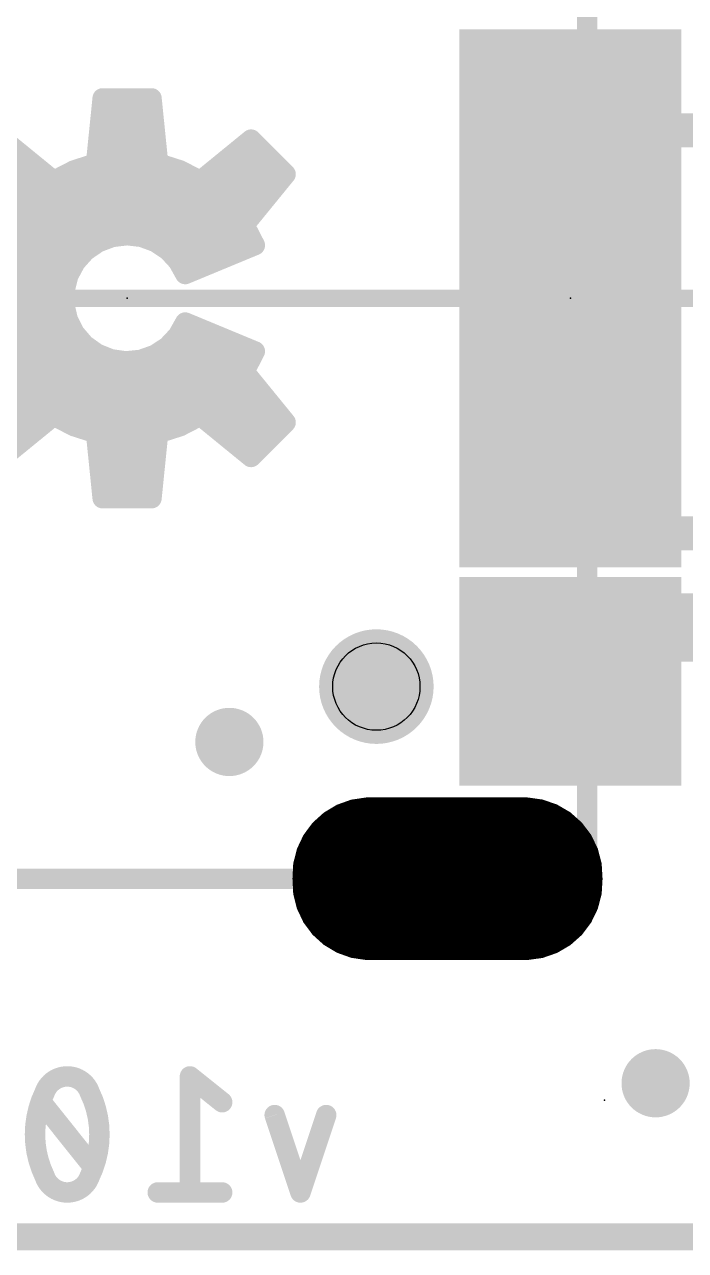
# Model space of a CAD drawing. Extents: x -22.2 to 64.4, y -24.7 to 14.1.
# Drawn here: x 2.16 to 7.08, y -0.1 to 9.02 of the extents above; entities that cross this region are included whole.
import ezdxf

# ---------------------------------------------------------------- set-up
doc = ezdxf.new("R2010")
doc.units = 0
for name, color, linetype in [('1', 12, 'CONTINUOUS'), ('16', 132, 'CONTINUOUS'), ('18', 110, 'CONTINUOUS'), ('20', 31, 'CONTINUOUS'), ('21', 253, 'CONTINUOUS'), ('22', 253, 'CONTINUOUS'), ('23', 53, 'CONTINUOUS'), ('24', 53, 'CONTINUOUS'), ('29', 253, 'CONTINUOUS'), ('47', 253, 'CONTINUOUS'), ('51', 253, 'CONTINUOUS'), ('52', 253, 'CONTINUOUS')]:
    doc.layers.add(name, color=color, linetype=linetype)

# ---------------------------------------------------------------- blocks, each defined once
blk = doc.blocks.new('RECT')
blk.add_solid([(-0.5, -0.5), (0.5, -0.5), (-0.5, 0.5), (0.5, 0.5)])
blk = doc.blocks.new('RECT160000X336000R100')
at = {"const_width": 0.5}
blk.add_lwpolyline([(0.25, -0.55), (0.25, 0.55, 0.4142), (0, 0.8), (0, 0.8, 0.4142), (-0.25, 0.55), (-0.25, -0.55, 0.4142), (0, -0.8), (0, -0.8, 0.4142)], format="xyb", close=True, dxfattribs=at)
blk.add_solid([(-0.0254, -0.5754), (0.0254, -0.5754), (-0.0254, 0.5754), (0.0254, 0.5754)])
blk = doc.blocks.new('ROUNDV')
at = {"const_width": 0.5}
blk.add_lwpolyline([(0, -0.25, 1), (0, 0.25, 1), (0, -0.25)], format="xyb", dxfattribs=at)

msp = doc.modelspace()

# ---------------------------------------------------------------- linework, layer by layer
at = {"layer": '1'}
for points, const_width in [([(6.223, 8.235), (7.62, 8.235)], 0.254), ([(6.223, 5.235), (8.481, 5.235)], 0.254), ([(6.223, 4.535), (7.366, 4.535)], 0.508), ([(38.1, 0), (0, 0)], 0.2032)]:
    msp.add_lwpolyline(points, dxfattribs=dict(at, const_width=const_width))
for points, const_width in [([(6.223, 8.2985, 1), (6.223, 8.1715)], 0.127), ([(6.223, 5.2985, 1), (6.223, 5.1715)], 0.127), ([(6.223, 4.662, 1), (6.223, 4.408)], 0.254)]:
    msp.add_lwpolyline(points, format="xyb", dxfattribs=dict(at, const_width=const_width))
at = {"layer": '16'}
for points, const_width in [([(2.4751, 1.1938, 0.3205), (2.3072, 1.0739)], 0.1524), ([(2.643, 1.0739, 0.3205), (2.4751, 1.1938)], 0.1524), ([(2.4751, 1.2319, 1), (2.4751, 1.1557)], 0.0762), ([(2.4751, 1.1557, 1), (2.4751, 1.2319)], 0.0762), ([(3.4133, 1.2236, 1), (3.3657, 1.164)], 0.0762), ([(3.4276, 1.1938, 1), (3.3514, 1.1938)], 0.0762), ([(2.3072, 1.0739, 0.1139), (2.2352, 0.762)], 0.1524), ([(2.2711, 1.0862, 1), (2.3432, 1.0615)], 0.0762), ([(2.3414, 1.0572, 1), (2.2729, 1.0905)], 0.0762), ([(2.715, 0.762, 0.1139), (2.643, 1.0739)], 0.1524), ([(2.6773, 1.0905, 1), (2.6088, 1.0572)], 0.0762), ([(2.607, 1.0615, 1), (2.6791, 1.0862)], 0.0762), ([(2.3129, 1.0257, 1), (2.2534, 0.9781)], 0.0762), ([(3.6056, 0.9721, 1), (3.6532, 1.0316)], 0.0762), ([(4.0567, 0.918, 1), (3.9844, 0.8939)], 0.0762), ([(4.4405, 0.8939, 1), (4.3682, 0.918)], 0.0762), ([(2.2352, 0.762, 0.1139), (2.3072, 0.4501)], 0.1524), ([(2.2733, 0.762, 1), (2.1971, 0.762)], 0.0762), ([(2.643, 0.4501, 0.1139), (2.715, 0.762)], 0.1524), ([(2.7531, 0.762, 1), (2.6769, 0.762)], 0.0762), ([(2.1971, 0.762, 1), (2.2733, 0.762)], 0.0762), ([(2.6769, 0.762, 1), (2.7531, 0.762)], 0.0762), ([(2.6372, 0.4983, 1), (2.6968, 0.5459)], 0.0762), ([(2.3432, 0.4625, 1), (2.2711, 0.4378)], 0.0762), ([(2.3072, 0.4501, 0.3205), (2.4751, 0.3302)], 0.1524), ([(2.2729, 0.4334, 1), (2.3414, 0.4668)], 0.0762), ([(2.4751, 0.3302, 0.3205), (2.643, 0.4501)], 0.1524), ([(2.6088, 0.4668, 1), (2.6773, 0.4334)], 0.0762), ([(2.679, 0.4378, 1), (2.607, 0.4625)], 0.0762), ([(2.4751, 0.3683, 1), (2.4751, 0.2921)], 0.0762), ([(2.4751, 0.2921, 1), (2.4751, 0.3683)], 0.0762), ([(3.1496, 0.3683, 1), (3.1496, 0.2921)], 0.0762), ([(3.3514, 0.3302, 1), (3.4276, 0.3302)], 0.0762), ([(3.6294, 0.2921, 1), (3.6294, 0.3683)], 0.0762), ([(4.1763, 0.3422, 1), (4.2486, 0.3182)], 0.0762), ([(4.1763, 0.3182, 1), (4.2486, 0.3422)], 0.0762)]:
    msp.add_lwpolyline(points, format="xyb", dxfattribs=dict(at, const_width=const_width))
for points, const_width in [([(3.6294, 1.0019), (3.3895, 1.1938)], 0.1524), ([(3.3895, 1.1938), (3.3895, 0.3302)], 0.1524), ([(2.667, 0.5221), (2.2832, 1.0019)], 0.1524), ([(4.2124, 0.3302), (4.0205, 0.9059)], 0.1524), ([(4.4044, 0.9059), (4.2124, 0.3302)], 0.1524), ([(3.6294, 0.3302), (3.1496, 0.3302)], 0.1524), ([(38.1, 0), (0, 0)], 0.2032)]:
    msp.add_lwpolyline(points, dxfattribs=dict(at, const_width=const_width))
at = {"layer": '20', "const_width": 0.2032}
msp.add_lwpolyline([(0, 0), (38.1, 0)], dxfattribs=at)
at = {"layer": '20'}
msp.add_circle((4.778, 4.095), 0.325, dxfattribs=at)
at = {"layer": '21', "const_width": 0.1524}
msp.add_lwpolyline([(4.023, 2.665), (2.223, 2.665)], dxfattribs=at)
at = {"layer": '21', "const_width": 0.0762}
for points in [[(2.223, 2.7031, 1), (2.223, 2.6269)], [(4.023, 2.6269, 1), (4.023, 2.7031)]]:
    msp.add_lwpolyline(points, format="xyb", dxfattribs=at)
at = {"layer": '22', "const_width": 0.15}
for points in [[(2.689, 7.9899), (2.7382, 8.4738)], [(2.7382, 8.4738), (3.1038, 8.4738)], [(3.1038, 8.4738), (3.153, 7.9899)], [(2.7307, 8.4), (3.1113, 8.4)], [(2.7154, 8.25), (3.1266, 8.25)], [(1.9975, 8.167), (2.3745, 7.8596)], [(3.4675, 7.8596), (3.8445, 8.167)], [(3.8445, 8.167), (4.103, 7.9085)], [(2.7002, 8.1), (3.1418, 8.1)], [(3.7623, 8.1), (3.9115, 8.1)], [(2.5263, 7.9378), (2.689, 7.9899)], [(3.153, 7.9899), (3.3157, 7.9378)], [(1.7805, 7.95), (2.2636, 7.95)], [(2.3745, 7.8596), (2.5263, 7.9378)], [(2.5644, 7.95), (3.2776, 7.95)], [(3.3157, 7.9378), (3.4675, 7.8596)], [(3.5784, 7.95), (4.0615, 7.95)], [(4.103, 7.9085), (3.7956, 7.5315)], [(1.8275, 7.8), (4.0145, 7.8)], [(1.9498, 7.65), (3.8922, 7.65)], [(2.0302, 7.5), (3.8118, 7.5)], [(3.7956, 7.5315), (3.8738, 7.3797)], [(2.8096, 7.4403), (2.7046, 7.4008)], [(2.921, 7.4538), (2.8096, 7.4403)], [(3.0304, 7.4409), (2.921, 7.4538)], [(3.1338, 7.4027), (3.0304, 7.4409)], [(1.9587, 7.35), (2.6304, 7.35)], [(2.612, 7.3374), (2.5371, 7.2539)], [(2.7046, 7.4008), (2.612, 7.3374)], [(3.2255, 7.3415), (3.1338, 7.4027)], [(3.2127, 7.35), (3.8021, 7.35)], [(3.3003, 7.2606), (3.2255, 7.3415)], [(3.8738, 7.3797), (3.3541, 7.1644)], [(2.5371, 7.2539), (2.4842, 7.1549)], [(3.3541, 7.1644), (3.3003, 7.2606)], [(1.7489, 7.2), (2.5083, 7.2)], [(2.4842, 7.1549), (2.4564, 7.0462)], [(3.3342, 7.2), (3.44, 7.2)], [(1.4322, 7.05), (2.4574, 7.05)], [(2.4564, 7.0462), (2.4552, 6.934)], [(1.4322, 6.9), (2.4631, 6.9)], [(2.4552, 6.934), (2.4806, 6.8248)], [(2.4806, 6.8248), (2.5314, 6.7247)], [(3.299, 6.7078), (3.3541, 6.8056)], [(3.3541, 6.8056), (3.8738, 6.5903)], [(1.9171, 6.75), (2.5185, 6.75)], [(2.5314, 6.7247), (2.6044, 6.6395)], [(3.2223, 6.626), (3.299, 6.7078)], [(3.3228, 6.75), (3.4883, 6.75)], [(1.9651, 6.6), (2.6596, 6.6)], [(2.6044, 6.6395), (2.6956, 6.5742)], [(3.1283, 6.5647), (3.2223, 6.626)], [(3.1825, 6.6), (3.8504, 6.6)], [(3.8738, 6.5903), (3.7956, 6.4385)], [(2.6956, 6.5742), (2.7997, 6.5323)], [(2.7997, 6.5323), (2.9108, 6.5165)], [(2.9108, 6.5165), (3.0225, 6.5274)], [(3.0225, 6.5274), (3.1283, 6.5647)], [(2.0405, 6.45), (3.8015, 6.45)], [(3.7956, 6.4385), (4.103, 6.0615)], [(1.9335, 6.3), (3.9085, 6.3)], [(1.8112, 6.15), (4.0308, 6.15)], [(2.3745, 6.1104), (1.9975, 5.803)], [(2.5263, 6.0322), (2.3745, 6.1104)], [(3.4675, 6.1104), (3.3157, 6.0322)], [(3.8445, 5.803), (3.4675, 6.1104)], [(4.103, 6.0615), (3.8445, 5.803)], [(1.8005, 6), (2.2391, 6)], [(2.689, 5.9801), (2.5263, 6.0322)], [(2.6269, 6), (3.2151, 6)], [(2.7382, 5.4962), (2.689, 5.9801)], [(3.153, 5.9801), (3.1038, 5.4962)], [(3.3157, 6.0322), (3.153, 5.9801)], [(3.6029, 6), (4.0415, 6)], [(2.7022, 5.85), (3.1398, 5.85)], [(3.7869, 5.85), (3.8915, 5.85)], [(2.7175, 5.7), (3.1245, 5.7)], [(2.7327, 5.55), (3.1093, 5.55)], [(3.1038, 5.4962), (2.7382, 5.4962)]]:
    msp.add_lwpolyline(points, dxfattribs=at)
at = {"layer": '22', "const_width": 0.075}
for points in [[(2.7382, 8.5113, 1), (2.7382, 8.4363)], [(2.7755, 8.47, 1), (2.7009, 8.4776)], [(3.1411, 8.4776, 1), (3.0665, 8.47)], [(3.1038, 8.4363, 1), (3.1038, 8.5113)], [(2.7307, 8.4375, 1), (2.7307, 8.3625)], [(3.1113, 8.3625, 1), (3.1113, 8.4375)], [(2.7154, 8.2875, 1), (2.7154, 8.2125)], [(3.1266, 8.2125, 1), (3.1266, 8.2875)], [(3.871, 8.1935, 1), (3.818, 8.1405)], [(3.8682, 8.1379, 1), (3.8208, 8.1961)], [(2.7002, 8.1375, 1), (2.7002, 8.0625)], [(3.1418, 8.0625, 1), (3.1418, 8.1375)], [(3.7623, 8.1375, 1), (3.7623, 8.0625)], [(3.9115, 8.0625, 1), (3.9115, 8.1375)], [(2.6517, 7.9937, 1), (2.7263, 7.9861)], [(2.7004, 7.9542, 1), (2.6776, 8.0256)], [(3.1644, 8.0256, 1), (3.1416, 7.9542)], [(3.1157, 7.9861, 1), (3.1903, 7.9937)], [(2.2636, 7.9125, 1), (2.2636, 7.9875)], [(2.5149, 7.9735, 1), (2.5378, 7.9021)], [(2.5435, 7.9045, 1), (2.5092, 7.9712)], [(2.5644, 7.9875, 1), (2.5644, 7.9125)], [(3.2776, 7.9125, 1), (3.2776, 7.9875)], [(3.3328, 7.9712, 1), (3.2985, 7.9045)], [(3.3042, 7.9021, 1), (3.3271, 7.9735)], [(3.5784, 7.9875, 1), (3.5784, 7.9125)], [(4.0615, 7.9125, 1), (4.0615, 7.9875)], [(4.1321, 7.8848, 1), (4.0739, 7.9322)], [(4.0765, 7.882, 1), (4.1295, 7.935)], [(2.3573, 7.8929, 1), (2.3917, 7.8263)], [(2.3508, 7.8305, 1), (2.3982, 7.8887)], [(3.4438, 7.8887, 1), (3.4912, 7.8305)], [(3.4503, 7.8263, 1), (3.4847, 7.8929)], [(4.0145, 7.7625, 1), (4.0145, 7.8375)], [(3.8922, 7.6125, 1), (3.8922, 7.6875)], [(3.8289, 7.5487, 1), (3.7623, 7.5143)], [(3.7665, 7.5552, 1), (3.8247, 7.5078)], [(3.8118, 7.4625, 1), (3.8118, 7.5375)], [(2.8051, 7.4776, 1), (2.8141, 7.4031)], [(2.8228, 7.4053, 1), (2.7964, 7.4754)], [(2.9254, 7.491, 1), (2.9166, 7.4166)], [(2.9255, 7.4166, 1), (2.9165, 7.491)], [(3.0434, 7.476, 1), (3.0175, 7.4057)], [(3.026, 7.4036, 1), (3.0348, 7.4781)], [(2.5908, 7.3684, 1), (2.6332, 7.3065)], [(2.6399, 7.3124, 1), (2.5841, 7.3625)], [(2.6304, 7.3125, 1), (2.6304, 7.3875)], [(2.6914, 7.4359, 1), (2.7178, 7.3657)], [(2.7258, 7.3699, 1), (2.6834, 7.4318)], [(3.1547, 7.4339, 1), (3.113, 7.3715)], [(3.1209, 7.3675, 1), (3.1468, 7.4379)], [(3.2127, 7.3875, 1), (3.2127, 7.3125)], [(3.253, 7.3669, 1), (3.1979, 7.316)], [(3.2046, 7.3103, 1), (3.2463, 7.3727)], [(3.8021, 7.3125, 1), (3.8021, 7.3875)], [(3.8405, 7.3625, 1), (3.9071, 7.3969)], [(3.8882, 7.3451, 1), (3.8594, 7.4143)], [(2.5092, 7.2789, 1), (2.565, 7.2289)], [(2.5702, 7.2362, 1), (2.504, 7.2716)], [(3.333, 7.2789, 1), (3.2675, 7.2422)], [(3.2727, 7.2351, 1), (3.3278, 7.286)], [(2.4512, 7.1726, 1), (2.5173, 7.1372)], [(2.5206, 7.1456, 1), (2.4479, 7.1642)], [(2.5083, 7.1625, 1), (2.5083, 7.2375)], [(3.3342, 7.2375, 1), (3.3342, 7.1625)], [(3.3397, 7.199, 1), (3.3685, 7.1298)], [(3.3214, 7.1461, 1), (3.3868, 7.1827)], [(3.44, 7.1625, 1), (3.44, 7.2375)], [(2.4939, 7.0458, 1), (2.4189, 7.0466)], [(2.4574, 7.0125, 1), (2.4574, 7.0875)], [(2.4201, 7.0555, 1), (2.4927, 7.0369)], [(2.4917, 6.9425, 1), (2.4186, 6.9255)], [(2.4177, 6.9344, 1), (2.4927, 6.9336)], [(2.4631, 6.8625, 1), (2.4631, 6.9375)], [(2.5141, 6.8417, 1), (2.4472, 6.8078)], [(2.4441, 6.8162, 1), (2.5172, 6.8333)], [(3.3685, 6.8402, 1), (3.3397, 6.771)], [(3.3868, 6.7872, 1), (3.3214, 6.824)], [(2.5598, 6.7491, 1), (2.5029, 6.7003)], [(2.4979, 6.7077, 1), (2.5648, 6.7416)], [(2.5185, 6.7125, 1), (2.5185, 6.7875)], [(3.2664, 6.7262, 1), (3.3317, 6.6894)], [(3.3264, 6.6822, 1), (3.2717, 6.7335)], [(3.3228, 6.7875, 1), (3.3228, 6.7125)], [(3.4883, 6.7125, 1), (3.4883, 6.7875)], [(2.6263, 6.67, 1), (2.5826, 6.609)], [(2.576, 6.6151, 1), (2.6329, 6.6639)], [(2.6596, 6.5625, 1), (2.6596, 6.6375)], [(3.1825, 6.6375, 1), (3.1825, 6.5625)], [(3.195, 6.6516, 1), (3.2497, 6.6003)], [(3.2428, 6.5945, 1), (3.2018, 6.6574)], [(3.9071, 6.5731, 1), (3.8405, 6.6075)], [(3.8504, 6.5625, 1), (3.8504, 6.6375)], [(3.8594, 6.5557, 1), (3.8882, 6.6249)], [(2.7096, 6.6089, 1), (2.6816, 6.5394)], [(2.6738, 6.5437, 1), (2.7175, 6.6046)], [(2.805, 6.5695, 1), (2.7944, 6.4952)], [(2.7858, 6.4975, 1), (2.8137, 6.5671)], [(2.9072, 6.5538, 1), (2.9145, 6.4791)], [(2.9055, 6.4793, 1), (2.9161, 6.5536)], [(3.01, 6.5628, 1), (3.0349, 6.4921)], [(3.0262, 6.4901, 1), (3.0188, 6.5648)], [(3.1079, 6.5961, 1), (3.1488, 6.5332)], [(3.1408, 6.5293, 1), (3.1159, 6.6)], [(3.8247, 6.4622, 1), (3.7665, 6.4148)], [(3.7623, 6.4557, 1), (3.8289, 6.4213)], [(3.8015, 6.4125, 1), (3.8015, 6.4875)], [(3.9085, 6.2625, 1), (3.9085, 6.3375)], [(4.0308, 6.1125, 1), (4.0308, 6.1875)], [(2.3917, 6.1437, 1), (2.3573, 6.0771)], [(2.3982, 6.0813, 1), (2.3508, 6.1395)], [(3.4912, 6.1395, 1), (3.4438, 6.0813)], [(3.4847, 6.0771, 1), (3.4503, 6.1437)], [(4.0739, 6.0378, 1), (4.1321, 6.0852)], [(4.1295, 6.035, 1), (4.0765, 6.088)], [(2.2391, 5.9625, 1), (2.2391, 6.0375)], [(2.5378, 6.0679, 1), (2.5149, 5.9965)], [(2.5092, 5.9988, 1), (2.5435, 6.0655)], [(2.6269, 6.0375, 1), (2.6269, 5.9625)], [(2.7263, 5.9839, 1), (2.6517, 5.9763)], [(2.6776, 5.9444, 1), (2.7004, 6.0158)], [(3.1416, 6.0158, 1), (3.1644, 5.9444)], [(3.1903, 5.9763, 1), (3.1157, 5.9839)], [(3.2151, 5.9625, 1), (3.2151, 6.0375)], [(3.2985, 6.0655, 1), (3.3328, 5.9988)], [(3.3271, 5.9965, 1), (3.3042, 6.0679)], [(3.6029, 6.0375, 1), (3.6029, 5.9625)], [(4.0415, 5.9625, 1), (4.0415, 6.0375)], [(2.7022, 5.8875, 1), (2.7022, 5.8125)], [(3.1398, 5.8125, 1), (3.1398, 5.8875)], [(3.7869, 5.8875, 1), (3.7869, 5.8125)], [(3.818, 5.8295, 1), (3.871, 5.7765)], [(3.8208, 5.7739, 1), (3.8682, 5.8321)], [(3.8915, 5.8125, 1), (3.8915, 5.8875)], [(2.7175, 5.7375, 1), (2.7175, 5.6625)], [(3.1245, 5.6625, 1), (3.1245, 5.7375)], [(2.7327, 5.5875, 1), (2.7327, 5.5125)], [(2.7382, 5.5337, 1), (2.7382, 5.4587)], [(3.1038, 5.4587, 1), (3.1038, 5.5337)], [(3.1093, 5.5125, 1), (3.1093, 5.5875)], [(2.7009, 5.4924, 1), (2.7755, 5.5)], [(3.0665, 5.5, 1), (3.1411, 5.4924)]]:
    msp.add_lwpolyline(points, format="xyb", dxfattribs=at)
at = {"layer": '23'}
for p in [(6.223, 6.985), (6.477, 1.016)]:
    msp.add_point(p, dxfattribs=at)
at = {"layer": '24'}
msp.add_point((2.921, 6.985), dxfattribs=at)
at = {"layer": '29'}
for points, const_width in [([(4.778, 3.8817, 1), (4.778, 4.3083, 1), (4.778, 3.8817)], 0.4266), ([(4.4511, 3.1925, 1), (4.4511, 3.1875)], 0.005), ([(4.4678, 3.2025, 1), (4.4678, 3.1975)], 0.005), ([(4.4845, 3.2125, 1), (4.4845, 3.2075)], 0.005), ([(4.4852, 3.2133, 1), (4.4868, 3.2085)], 0.005), ([(4.4873, 3.2088, 1), (4.4847, 3.213)], 0.005), ([(4.5115, 3.2225, 1), (4.5115, 3.2175)], 0.005), ([(4.5396, 3.2325, 1), (4.5396, 3.2275)], 0.005), ([(4.5676, 3.2425, 1), (4.5676, 3.2375)], 0.005), ([(4.5915, 3.2511, 1), (4.5922, 3.2462)], 0.005), ([(4.5927, 3.2463, 1), (4.591, 3.251)], 0.005), ([(4.6011, 3.2525, 1), (4.6011, 3.2475)], 0.005), ([(4.669, 3.2625, 1), (4.669, 3.2575)], 0.005), ([(4.703, 3.2675, 1), (4.703, 3.2625)], 0.005), ([(4.7034, 3.2625, 1), (4.7026, 3.2675)], 0.005), ([(5.9033, 3.2675, 1), (5.9027, 3.2625)], 0.005), ([(5.903, 3.2625, 1), (5.903, 3.2675)], 0.005), ([(5.9392, 3.2575, 1), (5.9392, 3.2625)], 0.005), ([(6.0117, 3.2475, 1), (6.0117, 3.2525)], 0.005), ([(6.016, 3.2519, 1), (6.0144, 3.2472)], 0.005), ([(6.0149, 3.247, 1), (6.0156, 3.252)], 0.005), ([(6.0427, 3.2375, 1), (6.0427, 3.2425)], 0.005), ([(6.0716, 3.2275, 1), (6.0716, 3.2325)], 0.005), ([(6.1004, 3.2175, 1), (6.1004, 3.2225)], 0.005), ([(6.1236, 3.2146, 1), (6.121, 3.2103)], 0.005), ([(6.1215, 3.2101, 1), (6.1231, 3.2148)], 0.005), ([(6.1264, 3.2075, 1), (6.1264, 3.2125)], 0.005), ([(6.1435, 3.1975, 1), (6.1435, 3.2025)], 0.005), ([(6.1606, 3.1875, 1), (6.1606, 3.1925)], 0.005), ([(4.3307, 3.1025, 1), (4.3307, 3.0975)], 0.005), ([(4.3418, 3.1125, 1), (4.3418, 3.1075)], 0.005), ([(4.3528, 3.1225, 1), (4.3528, 3.1175)], 0.005), ([(4.3639, 3.1325, 1), (4.3639, 3.1275)], 0.005), ([(4.3749, 3.1425, 1), (4.3749, 3.1375)], 0.005), ([(4.386, 3.1525, 1), (4.386, 3.1475)], 0.005), ([(4.3883, 3.1554, 1), (4.3909, 3.1511)], 0.005), ([(4.3912, 3.1514, 1), (4.3879, 3.1551)], 0.005), ([(4.4009, 3.1625, 1), (4.4009, 3.1575)], 0.005), ([(4.4176, 3.1725, 1), (4.4176, 3.1675)], 0.005), ([(4.4343, 3.1825, 1), (4.4343, 3.1775)], 0.005), ([(6.1777, 3.1775, 1), (6.1777, 3.1825)], 0.005), ([(6.1947, 3.1675, 1), (6.1947, 3.1725)], 0.005), ([(6.2118, 3.1575, 1), (6.2118, 3.1625)], 0.005), ([(6.2217, 3.157, 1), (6.2184, 3.1533)], 0.005), ([(6.2188, 3.153, 1), (6.2213, 3.1573)], 0.005), ([(6.2259, 3.1475, 1), (6.2259, 3.1525)], 0.005), ([(6.2371, 3.1375, 1), (6.2371, 3.1425)], 0.005), ([(6.2484, 3.1275, 1), (6.2484, 3.1325)], 0.005), ([(6.2597, 3.1175, 1), (6.2597, 3.1225)], 0.005), ([(6.2709, 3.1075, 1), (6.2709, 3.1125)], 0.005), ([(6.2822, 3.0975, 1), (6.2822, 3.1025)], 0.005), ([(4.2558, 3.0125, 1), (4.2558, 3.0075)], 0.005), ([(4.2632, 3.0225, 1), (4.2632, 3.0175)], 0.005), ([(4.2706, 3.0325, 1), (4.2706, 3.0275)], 0.005), ([(4.2781, 3.0425, 1), (4.2781, 3.0375)], 0.005), ([(4.2855, 3.0525, 1), (4.2855, 3.0475)], 0.005), ([(4.2929, 3.0625, 1), (4.2929, 3.0575)], 0.005), ([(4.3004, 3.0725, 1), (4.3004, 3.0675)], 0.005), ([(4.3046, 3.0797, 1), (4.3079, 3.076)], 0.005), ([(4.3082, 3.0764, 1), (4.3042, 3.0794)], 0.005), ([(4.3086, 3.0825, 1), (4.3086, 3.0775)], 0.005), ([(4.3196, 3.0925, 1), (4.3196, 3.0875)], 0.005), ([(6.2934, 3.0875, 1), (6.2934, 3.0925)], 0.005), ([(6.3068, 3.0815, 1), (6.3028, 3.0784)], 0.005), ([(6.3031, 3.0781, 1), (6.3064, 3.0818)], 0.005), ([(6.3047, 3.0775, 1), (6.3047, 3.0825)], 0.005), ([(6.3123, 3.0675, 1), (6.3123, 3.0725)], 0.005), ([(6.3199, 3.0575, 1), (6.3199, 3.0625)], 0.005), ([(6.3274, 3.0475, 1), (6.3274, 3.0525)], 0.005), ([(6.335, 3.0375, 1), (6.335, 3.0425)], 0.005), ([(6.3426, 3.0275, 1), (6.3426, 3.0325)], 0.005), ([(6.3502, 3.0175, 1), (6.3502, 3.0225)], 0.005), ([(6.3577, 3.0075, 1), (6.3577, 3.0125)], 0.005), ([(4.2071, 2.9225, 1), (4.2071, 2.9175)], 0.005), ([(4.2118, 2.9325, 1), (4.2118, 2.9275)], 0.005), ([(4.2166, 2.9425, 1), (4.2166, 2.9375)], 0.005), ([(4.2213, 2.9525, 1), (4.2213, 2.9475)], 0.005), ([(4.2261, 2.9625, 1), (4.2261, 2.9575)], 0.005), ([(4.2308, 2.9725, 1), (4.2308, 2.9675)], 0.005), ([(4.2356, 2.9825, 1), (4.2356, 2.9775)], 0.005), ([(4.2372, 2.9892, 1), (4.2412, 2.9862)], 0.005), ([(4.2415, 2.9866, 1), (4.2369, 2.9888)], 0.005), ([(4.2409, 2.9925, 1), (4.2409, 2.9875)], 0.005), ([(4.2483, 3.0025, 1), (4.2483, 2.9975)], 0.005), ([(6.3653, 2.9975, 1), (6.3653, 3.0025)], 0.005), ([(6.3754, 2.9907, 1), (6.3709, 2.9885)], 0.005), ([(6.3712, 2.9881, 1), (6.3752, 2.9911)], 0.005), ([(6.3729, 2.9875, 1), (6.3729, 2.9925)], 0.005), ([(6.3779, 2.9775, 1), (6.3779, 2.9825)], 0.005), ([(6.3827, 2.9675, 1), (6.3827, 2.9725)], 0.005), ([(6.3876, 2.9575, 1), (6.3876, 2.9625)], 0.005), ([(6.3924, 2.9475, 1), (6.3924, 2.9525)], 0.005), ([(6.3973, 2.9375, 1), (6.3973, 2.9425)], 0.005), ([(6.4021, 2.9275, 1), (6.4021, 2.9325)], 0.005), ([(6.407, 2.9175, 1), (6.407, 2.9225)], 0.005), ([(4.1769, 2.8325, 1), (4.1769, 2.8275)], 0.005), ([(4.1794, 2.8425, 1), (4.1794, 2.8375)], 0.005), ([(4.182, 2.8525, 1), (4.182, 2.8475)], 0.005), ([(4.1845, 2.8625, 1), (4.1845, 2.8575)], 0.005), ([(4.187, 2.8725, 1), (4.187, 2.8675)], 0.005), ([(4.1895, 2.8825, 1), (4.1895, 2.8775)], 0.005), ([(4.1935, 2.8856, 1), (4.1886, 2.8868)], 0.005), ([(4.1888, 2.8872, 1), (4.1933, 2.8851)], 0.005), ([(4.1929, 2.8925, 1), (4.1929, 2.8875)], 0.005), ([(4.1976, 2.9025, 1), (4.1976, 2.8975)], 0.005), ([(4.2024, 2.9125, 1), (4.2024, 2.9075)], 0.005), ([(6.4118, 2.9075, 1), (6.4118, 2.9125)], 0.005), ([(6.4167, 2.8975, 1), (6.4167, 2.9025)], 0.005), ([(6.4251, 2.8883, 1), (6.4202, 2.8871)], 0.005), ([(6.4204, 2.8866, 1), (6.4249, 2.8888)], 0.005), ([(6.4215, 2.8875, 1), (6.4215, 2.8925)], 0.005), ([(6.4247, 2.8775, 1), (6.4247, 2.8825)], 0.005), ([(6.4273, 2.8675, 1), (6.4273, 2.8725)], 0.005), ([(6.4299, 2.8575, 1), (6.4299, 2.8625)], 0.005), ([(6.4325, 2.8475, 1), (6.4325, 2.8525)], 0.005), ([(6.4351, 2.8375, 1), (6.4351, 2.8425)], 0.005), ([(6.4377, 2.8275, 1), (6.4377, 2.8325)], 0.005), ([(4.1618, 2.7425, 1), (4.1618, 2.7375)], 0.005), ([(4.1623, 2.7525, 1), (4.1623, 2.7475)], 0.005), ([(4.1628, 2.7625, 1), (4.1628, 2.7575)], 0.005), ([(4.1633, 2.7725, 1), (4.1633, 2.7675)], 0.005), ([(4.1661, 2.7771, 1), (4.1611, 2.7773)], 0.005), ([(4.1612, 2.7778, 1), (4.1661, 2.7766)], 0.005), ([(4.1643, 2.7825, 1), (4.1643, 2.7775)], 0.005), ([(4.1669, 2.7925, 1), (4.1669, 2.7875)], 0.005), ([(4.1694, 2.8025, 1), (4.1694, 2.7975)], 0.005), ([(4.1719, 2.8125, 1), (4.1719, 2.8075)], 0.005), ([(4.1744, 2.8225, 1), (4.1744, 2.8175)], 0.005), ([(6.4403, 2.8175, 1), (6.4403, 2.8225)], 0.005), ([(6.443, 2.8075, 1), (6.443, 2.8125)], 0.005), ([(6.4456, 2.7975, 1), (6.4456, 2.8025)], 0.005), ([(6.4482, 2.7875, 1), (6.4482, 2.7925)], 0.005), ([(6.4538, 2.7782, 1), (6.4488, 2.7779)], 0.005), ([(6.4489, 2.7775, 1), (6.4537, 2.7787)], 0.005), ([(6.4508, 2.7775, 1), (6.4508, 2.7825)], 0.005), ([(6.4518, 2.7675, 1), (6.4518, 2.7725)], 0.005), ([(6.4524, 2.7575, 1), (6.4524, 2.7625)], 0.005), ([(6.453, 2.7475, 1), (6.453, 2.7525)], 0.005), ([(6.4535, 2.7375, 1), (6.4535, 2.7425)], 0.005), ([(4.1605, 2.6651, 1), (4.1555, 2.6649)], 0.005), ([(4.1555, 2.6651, 1), (4.1605, 2.6649)], 0.005), ([(4.1582, 2.6725, 1), (4.1582, 2.6675)], 0.005), ([(4.1583, 2.6625, 1), (4.1583, 2.6575)], 0.005), ([(4.1588, 2.6825, 1), (4.1588, 2.6775)], 0.005), ([(4.1588, 2.6525, 1), (4.1588, 2.6475)], 0.005), ([(4.1593, 2.6925, 1), (4.1593, 2.6875)], 0.005), ([(4.1598, 2.7025, 1), (4.1598, 2.6975)], 0.005), ([(4.1603, 2.7125, 1), (4.1603, 2.7075)], 0.005), ([(4.1608, 2.7225, 1), (4.1608, 2.7175)], 0.005), ([(4.1613, 2.7325, 1), (4.1613, 2.7275)], 0.005), ([(6.4541, 2.7275, 1), (6.4541, 2.7325)], 0.005), ([(6.4547, 2.7175, 1), (6.4547, 2.7225)], 0.005), ([(6.4553, 2.7075, 1), (6.4553, 2.7125)], 0.005), ([(6.4605, 2.6649, 1), (6.4555, 2.6651)], 0.005), ([(6.4555, 2.6649, 1), (6.4605, 2.6651)], 0.005), ([(6.4559, 2.6975, 1), (6.4559, 2.7025)], 0.005), ([(6.4565, 2.6875, 1), (6.4565, 2.6925)], 0.005), ([(6.4571, 2.6775, 1), (6.4571, 2.6825)], 0.005), ([(6.4571, 2.6475, 1), (6.4571, 2.6525)], 0.005), ([(6.4577, 2.6675, 1), (6.4577, 2.6725)], 0.005), ([(6.4577, 2.6575, 1), (6.4577, 2.6625)], 0.005), ([(4.1593, 2.6425, 1), (4.1593, 2.6375)], 0.005), ([(4.1598, 2.6325, 1), (4.1598, 2.6275)], 0.005), ([(4.1603, 2.6225, 1), (4.1603, 2.6175)], 0.005), ([(4.1608, 2.6125, 1), (4.1608, 2.6075)], 0.005), ([(4.1613, 2.6025, 1), (4.1613, 2.5975)], 0.005), ([(4.1618, 2.5925, 1), (4.1618, 2.5875)], 0.005), ([(4.1623, 2.5825, 1), (4.1623, 2.5775)], 0.005), ([(4.1628, 2.5725, 1), (4.1628, 2.5675)], 0.005), ([(4.1633, 2.5625, 1), (4.1633, 2.5575)], 0.005), ([(4.1661, 2.5534, 1), (4.1612, 2.5522)], 0.005), ([(4.1611, 2.5527, 1), (4.1661, 2.5529)], 0.005), ([(4.1643, 2.5525, 1), (4.1643, 2.5475)], 0.005), ([(6.4537, 2.5513, 1), (6.4489, 2.5525)], 0.005), ([(6.4508, 2.5475, 1), (6.4508, 2.5525)], 0.005), ([(6.4518, 2.5575, 1), (6.4518, 2.5625)], 0.005), ([(6.4524, 2.5675, 1), (6.4524, 2.5725)], 0.005), ([(6.453, 2.5775, 1), (6.453, 2.5825)], 0.005), ([(6.4536, 2.5875, 1), (6.4536, 2.5925)], 0.005), ([(6.4541, 2.5975, 1), (6.4541, 2.6025)], 0.005), ([(6.4547, 2.6075, 1), (6.4547, 2.6125)], 0.005), ([(6.4553, 2.6175, 1), (6.4553, 2.6225)], 0.005), ([(6.4559, 2.6275, 1), (6.4559, 2.6325)], 0.005), ([(6.4565, 2.6375, 1), (6.4565, 2.6425)], 0.005), ([(4.1669, 2.5425, 1), (4.1669, 2.5375)], 0.005), ([(4.1694, 2.5325, 1), (4.1694, 2.5275)], 0.005), ([(4.1719, 2.5225, 1), (4.1719, 2.5175)], 0.005), ([(4.1744, 2.5125, 1), (4.1744, 2.5075)], 0.005), ([(4.1769, 2.5025, 1), (4.1769, 2.4975)], 0.005), ([(4.1794, 2.4925, 1), (4.1794, 2.4875)], 0.005), ([(4.182, 2.4825, 1), (4.182, 2.4775)], 0.005), ([(4.1845, 2.4725, 1), (4.1845, 2.4675)], 0.005), ([(4.187, 2.4625, 1), (4.187, 2.4575)], 0.005), ([(6.4273, 2.4575, 1), (6.4273, 2.4625)], 0.005), ([(6.4299, 2.4675, 1), (6.4299, 2.4725)], 0.005), ([(6.4325, 2.4775, 1), (6.4325, 2.4825)], 0.005), ([(6.4351, 2.4875, 1), (6.4351, 2.4925)], 0.005), ([(6.4377, 2.4975, 1), (6.4377, 2.5025)], 0.005), ([(6.4403, 2.5075, 1), (6.4403, 2.5125)], 0.005), ([(6.443, 2.5175, 1), (6.443, 2.5225)], 0.005), ([(6.4456, 2.5275, 1), (6.4456, 2.5325)], 0.005), ([(6.4482, 2.5375, 1), (6.4482, 2.5425)], 0.005), ([(6.4488, 2.5521, 1), (6.4538, 2.5518)], 0.005), ([(4.1895, 2.4525, 1), (4.1895, 2.4475)], 0.005), ([(4.1933, 2.4449, 1), (4.1888, 2.4428)], 0.005), ([(4.1886, 2.4432, 1), (4.1935, 2.4444)], 0.005), ([(4.1929, 2.4425, 1), (4.1929, 2.4375)], 0.005), ([(4.1976, 2.4325, 1), (4.1976, 2.4275)], 0.005), ([(4.2024, 2.4225, 1), (4.2024, 2.4175)], 0.005), ([(4.2071, 2.4125, 1), (4.2071, 2.4075)], 0.005), ([(4.2118, 2.4025, 1), (4.2118, 2.3975)], 0.005), ([(4.2166, 2.3925, 1), (4.2166, 2.3875)], 0.005), ([(4.2213, 2.3825, 1), (4.2213, 2.3775)], 0.005), ([(4.2261, 2.3725, 1), (4.2261, 2.3675)], 0.005), ([(6.3876, 2.3675, 1), (6.3876, 2.3725)], 0.005), ([(6.3924, 2.3775, 1), (6.3924, 2.3825)], 0.005), ([(6.3973, 2.3875, 1), (6.3973, 2.3925)], 0.005), ([(6.4021, 2.3975, 1), (6.4021, 2.4025)], 0.005), ([(6.407, 2.4075, 1), (6.407, 2.4125)], 0.005), ([(6.4118, 2.4175, 1), (6.4118, 2.4225)], 0.005), ([(6.4167, 2.4275, 1), (6.4167, 2.4325)], 0.005), ([(6.4202, 2.4429, 1), (6.4251, 2.4417)], 0.005), ([(6.4249, 2.4412, 1), (6.4204, 2.4434)], 0.005), ([(6.4215, 2.4375, 1), (6.4215, 2.4425)], 0.005), ([(6.4247, 2.4475, 1), (6.4247, 2.4525)], 0.005), ([(4.2308, 2.3625, 1), (4.2308, 2.3575)], 0.005), ([(4.2356, 2.3525, 1), (4.2356, 2.3475)], 0.005), ([(4.2412, 2.3438, 1), (4.2372, 2.3408)], 0.005), ([(4.2369, 2.3412, 1), (4.2415, 2.3434)], 0.005), ([(4.2409, 2.3425, 1), (4.2409, 2.3375)], 0.005), ([(4.2484, 2.3325, 1), (4.2484, 2.3275)], 0.005), ([(4.2558, 2.3225, 1), (4.2558, 2.3175)], 0.005), ([(4.2632, 2.3125, 1), (4.2632, 2.3075)], 0.005), ([(4.2706, 2.3025, 1), (4.2706, 2.2975)], 0.005), ([(4.2781, 2.2925, 1), (4.2781, 2.2875)], 0.005), ([(4.2855, 2.2825, 1), (4.2855, 2.2775)], 0.005), ([(6.3275, 2.2775, 1), (6.3275, 2.2825)], 0.005), ([(6.335, 2.2875, 1), (6.335, 2.2925)], 0.005), ([(6.3426, 2.2975, 1), (6.3426, 2.3025)], 0.005), ([(6.3502, 2.3075, 1), (6.3502, 2.3125)], 0.005), ([(6.3578, 2.3175, 1), (6.3578, 2.3225)], 0.005), ([(6.3653, 2.3275, 1), (6.3653, 2.3325)], 0.005), ([(6.3709, 2.3415, 1), (6.3754, 2.3393)], 0.005), ([(6.3752, 2.3389, 1), (6.3712, 2.3419)], 0.005), ([(6.3729, 2.3375, 1), (6.3729, 2.3425)], 0.005), ([(6.3779, 2.3475, 1), (6.3779, 2.3525)], 0.005), ([(6.3827, 2.3575, 1), (6.3827, 2.3625)], 0.005), ([(4.293, 2.2725, 1), (4.293, 2.2675)], 0.005), ([(4.3004, 2.2625, 1), (4.3004, 2.2575)], 0.005), ([(4.3079, 2.254, 1), (4.3046, 2.2503)], 0.005), ([(4.3042, 2.2506, 1), (4.3082, 2.2536)], 0.005), ([(4.3086, 2.2525, 1), (4.3086, 2.2475)], 0.005), ([(4.3196, 2.2425, 1), (4.3196, 2.2375)], 0.005), ([(4.3307, 2.2325, 1), (4.3307, 2.2275)], 0.005), ([(4.3418, 2.2225, 1), (4.3418, 2.2175)], 0.005), ([(4.3528, 2.2125, 1), (4.3528, 2.2075)], 0.005), ([(4.3639, 2.2025, 1), (4.3639, 2.1975)], 0.005), ([(4.3749, 2.1925, 1), (4.3749, 2.1875)], 0.005), ([(6.2371, 2.1875, 1), (6.2371, 2.1925)], 0.005), ([(6.2484, 2.1975, 1), (6.2484, 2.2025)], 0.005), ([(6.2597, 2.2075, 1), (6.2597, 2.2125)], 0.005), ([(6.2709, 2.2175, 1), (6.2709, 2.2225)], 0.005), ([(6.2822, 2.2275, 1), (6.2822, 2.2325)], 0.005), ([(6.2934, 2.2375, 1), (6.2934, 2.2425)], 0.005), ([(6.3028, 2.2516, 1), (6.3068, 2.2485)], 0.005), ([(6.3064, 2.2482, 1), (6.3031, 2.2519)], 0.005), ([(6.3047, 2.2475, 1), (6.3047, 2.2525)], 0.005), ([(6.3123, 2.2575, 1), (6.3123, 2.2625)], 0.005), ([(6.3199, 2.2675, 1), (6.3199, 2.2725)], 0.005), ([(4.386, 2.1825, 1), (4.386, 2.1775)], 0.005), ([(4.3909, 2.1789, 1), (4.3883, 2.1746)], 0.005), ([(4.3879, 2.1749, 1), (4.3912, 2.1786)], 0.005), ([(4.4009, 2.1725, 1), (4.4009, 2.1675)], 0.005), ([(4.4176, 2.1625, 1), (4.4176, 2.1575)], 0.005), ([(4.4343, 2.1525, 1), (4.4343, 2.1475)], 0.005), ([(4.4511, 2.1425, 1), (4.4511, 2.1375)], 0.005), ([(4.4678, 2.1325, 1), (4.4678, 2.1275)], 0.005), ([(4.4845, 2.1225, 1), (4.4845, 2.1175)], 0.005), ([(4.4868, 2.1215, 1), (4.4852, 2.1167)], 0.005), ([(4.4847, 2.117, 1), (4.4873, 2.1212)], 0.005), ([(4.5115, 2.1125, 1), (4.5115, 2.1075)], 0.005), ([(4.5396, 2.1025, 1), (4.5396, 2.0975)], 0.005), ([(6.0716, 2.0975, 1), (6.0716, 2.1025)], 0.005), ([(6.1004, 2.1075, 1), (6.1004, 2.1125)], 0.005), ([(6.121, 2.1197, 1), (6.1236, 2.1154)], 0.005), ([(6.1231, 2.1152, 1), (6.1215, 2.1199)], 0.005), ([(6.1264, 2.1175, 1), (6.1264, 2.1225)], 0.005), ([(6.1435, 2.1275, 1), (6.1435, 2.1325)], 0.005), ([(6.1606, 2.1375, 1), (6.1606, 2.1425)], 0.005), ([(6.1777, 2.1475, 1), (6.1777, 2.1525)], 0.005), ([(6.1947, 2.1575, 1), (6.1947, 2.1625)], 0.005), ([(6.2118, 2.1675, 1), (6.2118, 2.1725)], 0.005), ([(6.2184, 2.1767, 1), (6.2217, 2.173)], 0.005), ([(6.2213, 2.1727, 1), (6.2188, 2.177)], 0.005), ([(6.2259, 2.1775, 1), (6.2259, 2.1825)], 0.005), ([(4.5676, 2.0925, 1), (4.5676, 2.0875)], 0.005), ([(4.5922, 2.0838, 1), (4.5915, 2.0789)], 0.005), ([(4.591, 2.079, 1), (4.5927, 2.0837)], 0.005), ([(4.6011, 2.0825, 1), (4.6011, 2.0775)], 0.005), ([(4.669, 2.0725, 1), (4.669, 2.0675)], 0.005), ([(4.703, 2.0675, 1), (4.703, 2.0625)], 0.005), ([(4.7026, 2.0625, 1), (4.7034, 2.0675)], 0.005), ([(5.9027, 2.0675, 1), (5.9033, 2.0625)], 0.005), ([(5.903, 2.0625, 1), (5.903, 2.0675)], 0.005), ([(5.9392, 2.0675, 1), (5.9392, 2.0725)], 0.005), ([(6.0117, 2.0775, 1), (6.0117, 2.0825)], 0.005), ([(6.0144, 2.0828, 1), (6.016, 2.0781)], 0.005), ([(6.0156, 2.078, 1), (6.0149, 2.083)], 0.005), ([(6.0427, 2.0875, 1), (6.0427, 2.0925)], 0.005)]:
    msp.add_lwpolyline(points, format="xyb", dxfattribs=dict(at, const_width=const_width))
at = {"layer": '29', "const_width": 0.01}
for points in [[(4.3896, 3.1532), (4.486, 3.2109)], [(4.4511, 3.19), (6.1606, 3.19)], [(4.4678, 3.2), (6.1435, 3.2)], [(4.4845, 3.21), (6.1264, 3.21)], [(4.486, 3.2109), (4.5918, 3.2486)], [(4.5115, 3.22), (6.1004, 3.22)], [(4.5396, 3.23), (6.0716, 3.23)], [(4.5676, 3.24), (6.0427, 3.24)], [(4.5918, 3.2486), (4.703, 3.265)], [(4.6011, 3.25), (6.0117, 3.25)], [(4.669, 3.26), (5.9392, 3.26)], [(4.703, 3.265), (5.903, 3.265)], [(5.903, 3.265), (6.0152, 3.2495)], [(6.0152, 3.2495), (6.1223, 3.2124)], [(6.1223, 3.2124), (6.2201, 3.1552)], [(4.3062, 3.0779), (4.3896, 3.1532)], [(4.3307, 3.1), (6.2822, 3.1)], [(4.3418, 3.11), (6.2709, 3.11)], [(4.3528, 3.12), (6.2597, 3.12)], [(4.3639, 3.13), (6.2484, 3.13)], [(4.3749, 3.14), (6.2371, 3.14)], [(4.386, 3.15), (6.2259, 3.15)], [(4.4009, 3.16), (6.2118, 3.16)], [(4.4176, 3.17), (6.1947, 3.17)], [(4.4343, 3.18), (6.1777, 3.18)], [(6.2201, 3.1552), (6.3048, 3.0799)], [(4.2392, 2.9877), (4.3062, 3.0779)], [(4.2558, 3.01), (6.3577, 3.01)], [(4.2632, 3.02), (6.3502, 3.02)], [(4.2706, 3.03), (6.3426, 3.03)], [(4.2781, 3.04), (6.335, 3.04)], [(4.2855, 3.05), (6.3274, 3.05)], [(4.2929, 3.06), (6.3199, 3.06)], [(4.3004, 3.07), (6.3123, 3.07)], [(4.3086, 3.08), (6.3047, 3.08)], [(4.3196, 3.09), (6.2934, 3.09)], [(6.3048, 3.0799), (6.3732, 2.9896)], [(4.1911, 2.8862), (4.2392, 2.9877)], [(4.2071, 2.92), (6.407, 2.92)], [(4.2118, 2.93), (6.4021, 2.93)], [(4.2166, 2.94), (6.3973, 2.94)], [(4.2213, 2.95), (6.3924, 2.95)], [(4.2261, 2.96), (6.3876, 2.96)], [(4.2308, 2.97), (6.3827, 2.97)], [(4.2356, 2.98), (6.3779, 2.98)], [(4.2409, 2.99), (6.3729, 2.99)], [(4.2483, 3), (6.3653, 3)], [(6.3732, 2.9896), (6.4226, 2.8877)], [(4.1636, 2.7772), (4.1911, 2.8862)], [(4.1769, 2.83), (6.4377, 2.83)], [(4.1794, 2.84), (6.4351, 2.84)], [(4.182, 2.85), (6.4325, 2.85)], [(4.1845, 2.86), (6.4299, 2.86)], [(4.187, 2.87), (6.4273, 2.87)], [(4.1895, 2.88), (6.4247, 2.88)], [(4.1929, 2.89), (6.4215, 2.89)], [(4.1976, 2.9), (6.4167, 2.9)], [(4.2024, 2.91), (6.4118, 2.91)], [(6.4226, 2.8877), (6.4513, 2.7781)], [(4.158, 2.665), (4.1636, 2.7772)], [(4.1618, 2.74), (6.4535, 2.74)], [(4.1623, 2.75), (6.453, 2.75)], [(4.1628, 2.76), (6.4524, 2.76)], [(4.1633, 2.77), (6.4518, 2.77)], [(4.1643, 2.78), (6.4508, 2.78)], [(4.1669, 2.79), (6.4482, 2.79)], [(4.1694, 2.8), (6.4456, 2.8)], [(4.1719, 2.81), (6.443, 2.81)], [(4.1744, 2.82), (6.4403, 2.82)], [(6.4513, 2.7781), (6.458, 2.665)], [(4.1636, 2.5528), (4.158, 2.665)], [(4.1582, 2.67), (6.4577, 2.67)], [(4.1583, 2.66), (6.4577, 2.66)], [(4.1588, 2.68), (6.4571, 2.68)], [(4.1588, 2.65), (6.4571, 2.65)], [(4.1593, 2.69), (6.4565, 2.69)], [(4.1598, 2.7), (6.4559, 2.7)], [(4.1603, 2.71), (6.4553, 2.71)], [(4.1608, 2.72), (6.4547, 2.72)], [(4.1613, 2.73), (6.4541, 2.73)], [(6.458, 2.665), (6.4513, 2.5519)], [(4.1593, 2.64), (6.4565, 2.64)], [(4.1598, 2.63), (6.4559, 2.63)], [(4.1603, 2.62), (6.4553, 2.62)], [(4.1608, 2.61), (6.4547, 2.61)], [(4.1613, 2.6), (6.4541, 2.6)], [(4.1618, 2.59), (6.4536, 2.59)], [(4.1623, 2.58), (6.453, 2.58)], [(4.1628, 2.57), (6.4524, 2.57)], [(4.1633, 2.56), (6.4518, 2.56)], [(4.1911, 2.4438), (4.1636, 2.5528)], [(4.1643, 2.55), (6.4508, 2.55)], [(6.4513, 2.5519), (6.4226, 2.4423)], [(4.1669, 2.54), (6.4482, 2.54)], [(4.1694, 2.53), (6.4456, 2.53)], [(4.1719, 2.52), (6.443, 2.52)], [(4.1744, 2.51), (6.4403, 2.51)], [(4.1769, 2.5), (6.4377, 2.5)], [(4.1794, 2.49), (6.4351, 2.49)], [(4.182, 2.48), (6.4325, 2.48)], [(4.1845, 2.47), (6.4299, 2.47)], [(4.187, 2.46), (6.4273, 2.46)], [(4.1895, 2.45), (6.4247, 2.45)], [(4.2392, 2.3423), (4.1911, 2.4438)], [(4.1929, 2.44), (6.4215, 2.44)], [(4.1976, 2.43), (6.4167, 2.43)], [(4.2024, 2.42), (6.4118, 2.42)], [(4.2071, 2.41), (6.407, 2.41)], [(4.2118, 2.4), (6.4021, 2.4)], [(4.2166, 2.39), (6.3973, 2.39)], [(4.2213, 2.38), (6.3924, 2.38)], [(4.2261, 2.37), (6.3876, 2.37)], [(6.4226, 2.4423), (6.3732, 2.3404)], [(4.2308, 2.36), (6.3827, 2.36)], [(4.2356, 2.35), (6.3779, 2.35)], [(4.3062, 2.2521), (4.2392, 2.3423)], [(4.2409, 2.34), (6.3729, 2.34)], [(4.2484, 2.33), (6.3653, 2.33)], [(4.2558, 2.32), (6.3578, 2.32)], [(4.2632, 2.31), (6.3502, 2.31)], [(4.2706, 2.3), (6.3426, 2.3)], [(4.2781, 2.29), (6.335, 2.29)], [(4.2855, 2.28), (6.3275, 2.28)], [(6.3732, 2.3404), (6.3048, 2.2501)], [(4.293, 2.27), (6.3199, 2.27)], [(4.3004, 2.26), (6.3123, 2.26)], [(4.3896, 2.1768), (4.3062, 2.2521)], [(4.3086, 2.25), (6.3047, 2.25)], [(4.3196, 2.24), (6.2934, 2.24)], [(4.3307, 2.23), (6.2822, 2.23)], [(4.3418, 2.22), (6.2709, 2.22)], [(4.3528, 2.21), (6.2597, 2.21)], [(4.3639, 2.2), (6.2484, 2.2)], [(4.3749, 2.19), (6.2371, 2.19)], [(6.3048, 2.2501), (6.2201, 2.1748)], [(4.386, 2.18), (6.2259, 2.18)], [(4.486, 2.1191), (4.3896, 2.1768)], [(4.4009, 2.17), (6.2118, 2.17)], [(4.4176, 2.16), (6.1947, 2.16)], [(4.4343, 2.15), (6.1777, 2.15)], [(4.4511, 2.14), (6.1606, 2.14)], [(4.4678, 2.13), (6.1435, 2.13)], [(4.4845, 2.12), (6.1264, 2.12)], [(4.5918, 2.0814), (4.486, 2.1191)], [(4.5115, 2.11), (6.1004, 2.11)], [(4.5396, 2.1), (6.0716, 2.1)], [(6.1223, 2.1176), (6.0152, 2.0805)], [(6.2201, 2.1748), (6.1223, 2.1176)], [(4.5676, 2.09), (6.0427, 2.09)], [(4.703, 2.065), (4.5918, 2.0814)], [(4.6011, 2.08), (6.0117, 2.08)], [(4.669, 2.07), (5.9392, 2.07)], [(5.903, 2.065), (4.703, 2.065)], [(6.0152, 2.0805), (5.903, 2.065)]]:
    msp.add_lwpolyline(points, dxfattribs=at)
at = {"layer": '47', "const_width": 0.13}
for points in [[(22.86, 6.985), (-5.76, 6.985)], [(22.86, 0), (-5.76, 0)]]:
    msp.add_lwpolyline(points, dxfattribs=at)
at = {"layer": '51'}
for points, const_width in [([(6.348, 11.305), (6.348, 2.665)], 0.1524), ([(4.708, 3.165), (4.708, 2.165)], 0.01), ([(5.308, 3.165), (5.308, 2.165)], 0.01), ([(5.908, 3.165), (5.908, 2.165)], 0.01), ([(6.348, 2.665), (-1.472, 2.665)], 0.1524), ([(6.348, 2.665), (4.258, 2.665)], 0.01), ([(6.358, 2.665), (6.348, 2.665)], 0.01)]:
    msp.add_lwpolyline(points, dxfattribs=dict(at, const_width=const_width))
for points, const_width in [([(4.7105, 3.165, 1), (4.7055, 3.165)], 0.005), ([(5.3105, 3.165, 1), (5.3055, 3.165)], 0.005), ([(5.9105, 3.165, 1), (5.9055, 3.165)], 0.005), ([(6.348, 2.6269, 1), (6.348, 2.7031)], 0.0762), ([(4.258, 2.6675, 1), (4.258, 2.6625)], 0.005), ([(6.3099, 2.665, 1), (6.3861, 2.665)], 0.0762), ([(6.348, 2.6675, 1), (6.348, 2.6625)], 0.005), ([(6.348, 2.6625, 1), (6.348, 2.6675)], 0.005), ([(6.358, 2.6625, 1), (6.358, 2.6675)], 0.005), ([(4.7055, 2.165, 1), (4.7105, 2.165)], 0.005), ([(5.3055, 2.165, 1), (5.3105, 2.165)], 0.005), ([(5.9055, 2.165, 1), (5.9105, 2.165)], 0.005)]:
    msp.add_lwpolyline(points, format="xyb", dxfattribs=dict(at, const_width=const_width))
at = {"layer": '52', "const_width": 0.01}
for points in [[(5.308, 2.965), (5.308, 2.365)], [(6.158, 2.665), (4.458, 2.665)]]:
    msp.add_lwpolyline(points, dxfattribs=at)
at = {"layer": '52', "const_width": 0.005}
for points in [[(5.3105, 2.965, 1), (5.3055, 2.965)], [(4.458, 2.6675, 1), (4.458, 2.6625)], [(6.158, 2.6625, 1), (6.158, 2.6675)], [(5.3055, 2.365, 1), (5.3105, 2.365)]]:
    msp.add_lwpolyline(points, format="xyb", dxfattribs=at)

# ---------------------------------------------------------------- block references
at = {"layer": '1', "yscale": 1.45}
for p, xscale, rotation in [((6.223, 8.735), 0.3, 90), ((6.223, 8.235), 0.3, 90), ((6.223, 7.735), 0.3, 90), ((6.223, 7.235), 0.3, 90), ((6.223, 6.735), 0.3, 270), ((6.223, 6.235), 0.3, 270), ((6.223, 5.735), 0.3, 270), ((6.223, 5.235), 0.3, 270), ((6.223, 4.535), 0.55, 270), ((6.223, 3.76), 0.6, 270)]:
    msp.add_blockref('RECT', p, dxfattribs=dict(at, xscale=xscale, rotation=rotation))
at = {"layer": '1', "rotation": 90}
msp.add_blockref('RECT160000X336000R100', (5.308, 2.665), dxfattribs=at)
at = {"layer": '16', "rotation": 270}
msp.add_blockref('RECT160000X336000R100', (5.308, 2.665), dxfattribs=at)
at = {"layer": '18', "xscale": 0.508, "yscale": 0.508}
for p in [(3.683, 3.683), (3.683, 3.683), (6.858, 1.143), (6.858, 1.143)]:
    msp.add_blockref('ROUNDV', p, dxfattribs=at)
at = {"layer": '29', "yscale": 1.6532}
for p, xscale, rotation in [((6.223, 8.735), 0.5032, 90), ((6.223, 8.235), 0.5032, 90), ((6.223, 7.735), 0.5032, 90), ((6.223, 7.235), 0.5032, 90), ((6.223, 6.735), 0.5032, 270), ((6.223, 6.235), 0.5032, 270), ((6.223, 5.735), 0.5032, 270), ((6.223, 5.235), 0.5032, 270), ((6.223, 4.535), 0.7532, 270), ((6.223, 3.76), 0.8032, 270)]:
    msp.add_blockref('RECT', p, dxfattribs=dict(at, xscale=xscale, rotation=rotation))

doc.saveas('drawing.dxf')
